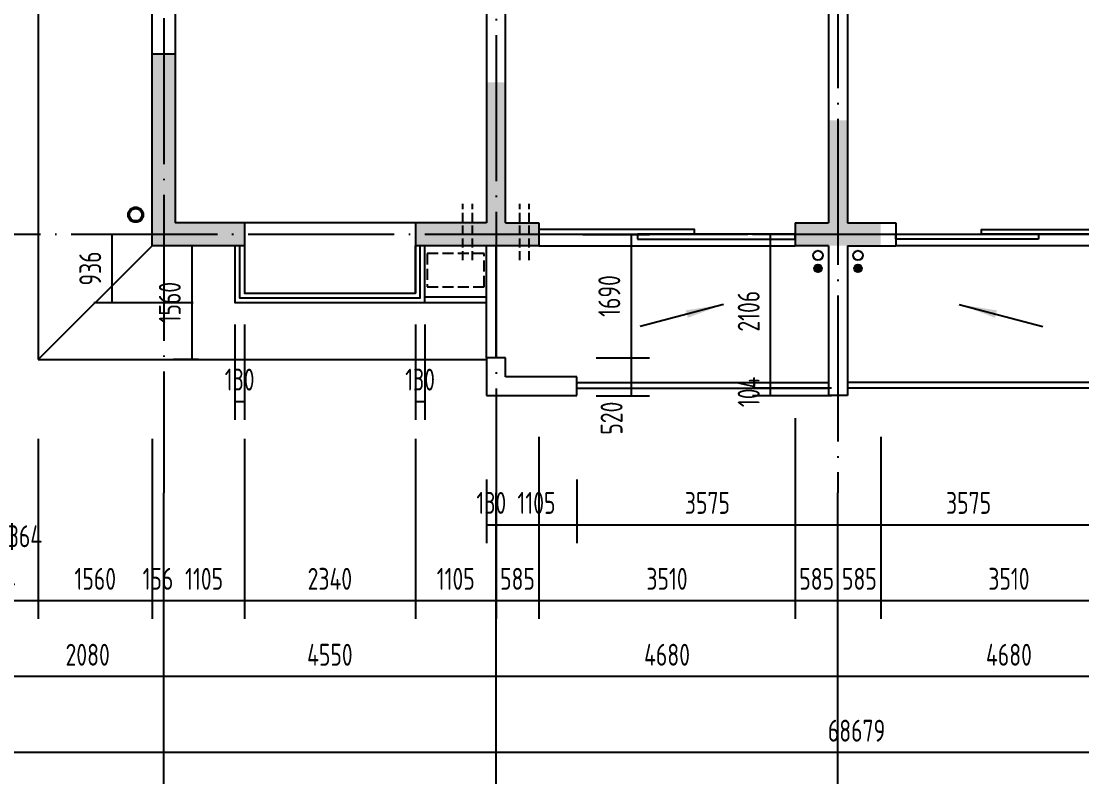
# Model space of a CAD drawing. Extents: x -726032 to 135930, y -151624 to 587044.
# Drawn here: x -689014 to -674497, y 542591 to 552942 of the extents above; entities that cross this region are included whole.
import ezdxf

# ---------------------------------------------------------------- set-up
doc = ezdxf.new("R2010")
doc.units = 0
doc.header["$LTSCALE"] = 1000
doc.header["$MEASUREMENT"] = 0
doc.linetypes.add('DASH', pattern=[0.35, 0.25, -0.1])
doc.linetypes.add('DOTE', pattern=[2.42, 2, -0.2, 0.02, -0.2])
doc.layers.get('0').update_dxf_attribs({"linetype": 'CONTINUOUS'})
doc.layers.get('DEFPOINTS').update_dxf_attribs({"color": 1, "linetype": 'CONTINUOUS'})
for name, color, linetype in [('AXIS', 245, 'CONTINUOUS'), ('COLUMN', 170, 'CONTINUOUS'), ('DOTE', 8, 'DOTE'), ('GROUND', 45, 'CONTINUOUS'), ('PUB_DIM', 245, 'CONTINUOUS'), ('ROOF', 4, 'CONTINUOUS'), ('WALL', 255, 'CONTINUOUS'), ('WINDOW', 155, 'CONTINUOUS'), ('空调', 245, 'CONTINUOUS'), ('雨水管', 20, 'CONTINUOUS')]:
    doc.layers.add(name, color=color, linetype=linetype)
doc.styles.add('DIM_FONT', font='isocp.shx', dxfattribs={"width": 0.8})
doc.dimstyles.new('AXIS', dxfattribs={"dimtxt": 300, "dimasz": 1, "dimexe": 250, "dimexo": 300, "dimgap": 150, "dimtad": 1, "dimdec": 0, "dimzin": 0, "dimdsep": 46, "dimtxsty": 'DIM_FONT', "dimcen": 0.09, "dimse1": 1, "dimse2": 1, "dimclrt": 142, "dimadec": 0, "dimazin": 0, "dimtfac": 1, "dimtdec": 0, "dimtix": 1, "dimtmove": 2, "dimatfit": 3, "dimfxl": 1, "dimtolj": 1, "dimtzin": 0, "dimarcsym": 0})
doc.dimstyles.new('DIMA', dxfattribs={"dimtxt": 300, "dimasz": 1, "dimexe": 250, "dimexo": 300, "dimgap": 150, "dimtad": 1, "dimdec": 0, "dimzin": 0, "dimdsep": 46, "dimtxsty": 'DIM_FONT', "dimcen": 0.09, "dimse1": 1, "dimclrt": 142, "dimadec": 0, "dimazin": 0, "dimtfac": 1, "dimtdec": 0, "dimtix": 1, "dimtmove": 2, "dimatfit": 3, "dimfxl": 1, "dimtolj": 1, "dimtzin": 0, "dimarcsym": 0})
doc.dimstyles.new('DIMB', dxfattribs={"dimtxt": 300, "dimasz": 1, "dimexe": 250, "dimexo": 300, "dimgap": 150, "dimtad": 1, "dimdec": 0, "dimzin": 0, "dimdsep": 46, "dimtxsty": 'DIM_FONT', "dimcen": 0.09, "dimse2": 1, "dimclrt": 142, "dimadec": 0, "dimazin": 0, "dimtfac": 1, "dimtdec": 0, "dimtix": 1, "dimtmove": 2, "dimatfit": 3, "dimfxl": 1, "dimtolj": 1, "dimtzin": 0, "dimarcsym": 0})
doc.dimstyles.new('DIMN', dxfattribs={"dimtxt": 300, "dimasz": 1, "dimexe": 250, "dimexo": 300, "dimgap": 150, "dimtad": 1, "dimdec": 0, "dimzin": 0, "dimdsep": 46, "dimtxsty": 'DIM_FONT', "dimcen": 0.09, "dimclrt": 142, "dimadec": 0, "dimazin": 0, "dimtfac": 1, "dimtdec": 0, "dimtix": 1, "dimtmove": 2, "dimatfit": 3, "dimfxl": 1, "dimtolj": 1, "dimtzin": 0, "dimarcsym": 0})

# ---------------------------------------------------------------- blocks, each defined once
blk = doc.blocks.new('*D513')
at = {"layer": 'AXIS', "color": 0, "lineweight": -2, "transparency": 16777216}
for p, q in [((-711920, 546180), (-711920, 542673)), ((-643241, 546180), (-643241, 542673)), ((-643242, 542923), (-711919, 542923))]:
    blk.add_line(p, q, dxfattribs=at)
at = {"layer": 'AXIS', "color": 0, "transparency": 16777216}
for points in [[(-711919, 542923), (-711919, 542923), (-711920, 542923)], [(-643242, 542923), (-643242, 542923), (-643241, 542923)]]:
    blk.add_solid(points, dxfattribs=at)
at = {"layer": 'DEFPOINTS', "color": 0, "transparency": 16777216}
for p in [(-711920, 546480), (-643241, 546480), (-711920, 542923)]:
    blk.add_point(p, dxfattribs=at)
at = {"layer": 'AXIS', "color": 142, "transparency": 16777216, "insert": (-677580, 543223), "char_height": 300, "attachment_point": 5, "style": 'DIM_FONT'}
blk.add_mtext('\\A1;68679', dxfattribs=at)
blk = doc.blocks.new('*D3383')
at = {"layer": 'AXIS', "color": 0, "lineweight": -2, "transparency": 16777216}
blk.add_line((-673155, 543963), (-677833, 543963), dxfattribs=at)
at = {"layer": 'AXIS', "color": 0, "transparency": 16777216}
for points in [[(-677833, 543963), (-677833, 543963), (-677834, 543963)], [(-673155, 543963), (-673155, 543963), (-673154, 543963)]]:
    blk.add_solid(points, dxfattribs=at)
at = {"layer": 'DEFPOINTS', "color": 0, "transparency": 16777216}
for p in [(-677834, 546480), (-673154, 546480), (-677834, 543963)]:
    blk.add_point(p, dxfattribs=at)
at = {"layer": 'AXIS', "color": 142, "transparency": 16777216, "insert": (-675494, 544263), "char_height": 300, "attachment_point": 5, "style": 'DIM_FONT'}
blk.add_mtext('\\A1;4680', dxfattribs=at)
blk = doc.blocks.new('*D1285')
at = {"layer": 'DEFPOINTS', "color": 0, "transparency": 16777216}
for p in [(-677249, 547546), (-673739, 547546), (-677249, 545003)]:
    blk.add_point(p, dxfattribs=at)
at = {"layer": 'PUB_DIM', "color": 0, "lineweight": -2, "transparency": 16777216}
for p, q in [((-677249, 547246), (-677249, 544753)), ((-673739, 547246), (-673739, 544753)), ((-673740, 545003), (-677248, 545003))]:
    blk.add_line(p, q, dxfattribs=at)
at = {"layer": 'PUB_DIM', "color": 0, "transparency": 16777216}
for points in [[(-677248, 545003), (-677248, 545003), (-677249, 545003)], [(-673740, 545003), (-673740, 545003), (-673739, 545003)]]:
    blk.add_solid(points, dxfattribs=at)
at = {"layer": 'PUB_DIM', "color": 142, "transparency": 16777216, "insert": (-675494, 545303), "char_height": 300, "attachment_point": 5, "style": 'DIM_FONT'}
blk.add_mtext('\\A1;3510', dxfattribs=at)
blk = doc.blocks.new('*D2543')
at = {"layer": 'DEFPOINTS', "color": 0, "transparency": 16777216}
for p in [(-677834, 546963), (-674259, 546963), (-674259, 546043)]:
    blk.add_point(p, dxfattribs=at)
at = {"layer": 'PUB_DIM', "color": 0, "lineweight": -2, "transparency": 16777216}
for p, q in [((-674259, 546663), (-674259, 545793)), ((-677833, 546043), (-674260, 546043))]:
    blk.add_line(p, q, dxfattribs=at)
at = {"layer": 'PUB_DIM', "color": 0, "transparency": 16777216}
for points in [[(-677833, 546043), (-677833, 546043), (-677834, 546043)], [(-674260, 546043), (-674260, 546043), (-674259, 546043)]]:
    blk.add_solid(points, dxfattribs=at)
at = {"layer": 'PUB_DIM', "color": 142, "transparency": 16777216, "insert": (-676046, 546343), "char_height": 300, "attachment_point": 5, "style": 'DIM_FONT'}
blk.add_mtext('\\A1;3575', dxfattribs=at)
blk = doc.blocks.new('*D1287')
at = {"layer": 'DEFPOINTS', "color": 0, "transparency": 16777216}
for p in [(-689144, 547520), (-688780, 547520), (-689144, 545003)]:
    blk.add_point(p, dxfattribs=at)
at = {"layer": 'PUB_DIM', "color": 0, "lineweight": -2, "transparency": 16777216}
for p, q in [((-689144, 547220), (-689144, 544753)), ((-688780, 547220), (-688780, 544753)), ((-688781, 545003), (-689143, 545003))]:
    blk.add_line(p, q, dxfattribs=at)
at = {"layer": 'PUB_DIM', "color": 0, "transparency": 16777216}
for points in [[(-689143, 545003), (-689143, 545003), (-689144, 545003)], [(-688781, 545003), (-688781, 545003), (-688780, 545003)]]:
    blk.add_solid(points, dxfattribs=at)
at = {"layer": 'PUB_DIM', "color": 142, "transparency": 16777216, "insert": (-688962, 545886), "char_height": 300, "attachment_point": 5, "style": 'DIM_FONT'}
blk.add_mtext('\\A1;364', dxfattribs=at)
blk = doc.blocks.new('*D3384')
at = {"layer": 'AXIS', "color": 0, "lineweight": -2, "transparency": 16777216}
blk.add_line((-687065, 543963), (-689143, 543963), dxfattribs=at)
at = {"layer": 'AXIS', "color": 0, "transparency": 16777216}
for points in [[(-689143, 543963), (-689143, 543963), (-689144, 543963)], [(-687065, 543963), (-687065, 543963), (-687064, 543963)]]:
    blk.add_solid(points, dxfattribs=at)
at = {"layer": 'DEFPOINTS', "color": 0, "transparency": 16777216}
for p in [(-689144, 546480), (-687064, 546480), (-689144, 543963)]:
    blk.add_point(p, dxfattribs=at)
at = {"layer": 'AXIS', "color": 142, "transparency": 16777216, "insert": (-688104, 544263), "char_height": 300, "attachment_point": 5, "style": 'DIM_FONT'}
blk.add_mtext('\\A1;2080', dxfattribs=at)
blk = doc.blocks.new('*D1288')
at = {"layer": 'DEFPOINTS', "color": 0, "transparency": 16777216}
for p in [(-688780, 547520), (-687220, 547520), (-688780, 545003)]:
    blk.add_point(p, dxfattribs=at)
at = {"layer": 'PUB_DIM', "color": 0, "lineweight": -2, "transparency": 16777216}
for p, q in [((-688780, 547220), (-688780, 544753)), ((-687220, 547220), (-687220, 544753)), ((-687221, 545003), (-688779, 545003))]:
    blk.add_line(p, q, dxfattribs=at)
at = {"layer": 'PUB_DIM', "color": 0, "transparency": 16777216}
for points in [[(-688779, 545003), (-688779, 545003), (-688780, 545003)], [(-687221, 545003), (-687221, 545003), (-687220, 545003)]]:
    blk.add_solid(points, dxfattribs=at)
at = {"layer": 'PUB_DIM', "color": 142, "transparency": 16777216, "insert": (-688000, 545303), "char_height": 300, "attachment_point": 5, "style": 'DIM_FONT'}
blk.add_mtext('\\A1;1560', dxfattribs=at)
blk = doc.blocks.new('*D1289')
at = {"layer": 'DEFPOINTS', "color": 0, "transparency": 16777216}
for p in [(-689508, 547520), (-689144, 547520), (-689508, 545003)]:
    blk.add_point(p, dxfattribs=at)
at = {"layer": 'PUB_DIM', "color": 0, "lineweight": -2, "transparency": 16777216}
for p, q in [((-689508, 547220), (-689508, 544753)), ((-689144, 547220), (-689144, 544753)), ((-689509, 545003), (-689510, 545003)), ((-689144, 545003), (-689508, 545003)), ((-689143, 545003), (-689142, 545003))]:
    blk.add_line(p, q, dxfattribs=at)
at = {"layer": 'PUB_DIM', "color": 0, "transparency": 16777216}
for points in [[(-689509, 545003), (-689509, 545003), (-689508, 545003)], [(-689143, 545003), (-689143, 545003), (-689144, 545003)]]:
    blk.add_solid(points, dxfattribs=at)
at = {"layer": 'PUB_DIM', "color": 142, "transparency": 16777216, "insert": (-689326, 545303), "char_height": 300, "attachment_point": 5, "style": 'DIM_FONT'}
blk.add_mtext('\\A1;364', dxfattribs=at)
blk = doc.blocks.new('*D3805')
at = {"layer": 'DEFPOINTS', "color": 0, "transparency": 16777216}
for p in [(-677834, 547806), (-677249, 547546), (-677834, 545003)]:
    blk.add_point(p, dxfattribs=at)
at = {"layer": 'PUB_DIM', "color": 0, "lineweight": -2, "transparency": 16777216}
for p, q in [((-677249, 547246), (-677249, 544753)), ((-677835, 545003), (-677836, 545003)), ((-677249, 545003), (-677834, 545003)), ((-677248, 545003), (-677247, 545003))]:
    blk.add_line(p, q, dxfattribs=at)
at = {"layer": 'PUB_DIM', "color": 0, "transparency": 16777216}
for points in [[(-677835, 545003), (-677835, 545003), (-677834, 545003)], [(-677248, 545003), (-677248, 545003), (-677249, 545003)]]:
    blk.add_solid(points, dxfattribs=at)
at = {"layer": 'PUB_DIM', "color": 142, "transparency": 16777216, "insert": (-677541, 545303), "char_height": 300, "attachment_point": 5, "style": 'DIM_FONT'}
blk.add_mtext('\\A1;585', dxfattribs=at)
blk = doc.blocks.new('*D2563')
at = {"layer": 'DEFPOINTS', "color": 0, "transparency": 16777216}
for p in [(-678419, 547806), (-677834, 547806), (-678419, 545003)]:
    blk.add_point(p, dxfattribs=at)
at = {"layer": 'PUB_DIM', "color": 0, "lineweight": -2, "transparency": 16777216}
for p, q in [((-678419, 547506), (-678419, 544753)), ((-678420, 545003), (-678421, 545003)), ((-677834, 545003), (-678419, 545003)), ((-677833, 545003), (-677832, 545003))]:
    blk.add_line(p, q, dxfattribs=at)
at = {"layer": 'PUB_DIM', "color": 0, "transparency": 16777216}
for points in [[(-678420, 545003), (-678420, 545003), (-678419, 545003)], [(-677833, 545003), (-677833, 545003), (-677834, 545003)]]:
    blk.add_solid(points, dxfattribs=at)
at = {"layer": 'PUB_DIM', "color": 142, "transparency": 16777216, "insert": (-678126, 545303), "char_height": 300, "attachment_point": 5, "style": 'DIM_FONT'}
blk.add_mtext('\\A1;585', dxfattribs=at)
blk = doc.blocks.new('*D1303')
at = {"layer": 'DEFPOINTS', "color": 0, "transparency": 16777216}
for p in [(-682514, 547546), (-681929, 547546), (-682514, 545003)]:
    blk.add_point(p, dxfattribs=at)
at = {"layer": 'PUB_DIM', "color": 0, "lineweight": -2, "transparency": 16777216}
for p, q in [((-682514, 547246), (-682514, 544753)), ((-681929, 547246), (-681929, 544753)), ((-682515, 545003), (-682516, 545003)), ((-681929, 545003), (-682514, 545003)), ((-681928, 545003), (-681927, 545003))]:
    blk.add_line(p, q, dxfattribs=at)
at = {"layer": 'PUB_DIM', "color": 0, "transparency": 16777216}
for points in [[(-682515, 545003), (-682515, 545003), (-682514, 545003)], [(-681928, 545003), (-681928, 545003), (-681929, 545003)]]:
    blk.add_solid(points, dxfattribs=at)
at = {"layer": 'PUB_DIM', "color": 142, "transparency": 16777216, "insert": (-682221, 545303), "char_height": 300, "attachment_point": 5, "style": 'DIM_FONT'}
blk.add_mtext('\\A1;585', dxfattribs=at)
blk = doc.blocks.new('*D2564')
at = {"layer": 'DEFPOINTS', "color": 0, "transparency": 16777216}
for p in [(-682514, 546963), (-681409, 546963), (-681409, 546043)]:
    blk.add_point(p, dxfattribs=at)
at = {"layer": 'PUB_DIM', "color": 0, "lineweight": -2, "transparency": 16777216}
for p, q in [((-681409, 546663), (-681409, 545793)), ((-682513, 546043), (-681410, 546043))]:
    blk.add_line(p, q, dxfattribs=at)
at = {"layer": 'PUB_DIM', "color": 0, "transparency": 16777216}
for points in [[(-682513, 546043), (-682513, 546043), (-682514, 546043)], [(-681410, 546043), (-681410, 546043), (-681409, 546043)]]:
    blk.add_solid(points, dxfattribs=at)
at = {"layer": 'PUB_DIM', "color": 142, "transparency": 16777216, "insert": (-681961, 546343), "char_height": 300, "attachment_point": 5, "style": 'DIM_FONT'}
blk.add_mtext('\\A1;1105', dxfattribs=at)
blk = doc.blocks.new('*D3806')
at = {"layer": 'DEFPOINTS', "color": 0, "transparency": 16777216}
for p in [(-682644, 546963), (-682514, 546963), (-682514, 546043)]:
    blk.add_point(p, dxfattribs=at)
at = {"layer": 'PUB_DIM', "color": 0, "lineweight": -2, "transparency": 16777216}
for p, q in [((-682644, 546663), (-682644, 545793)), ((-682645, 546043), (-682646, 546043)), ((-682644, 546043), (-682514, 546043)), ((-682513, 546043), (-682512, 546043))]:
    blk.add_line(p, q, dxfattribs=at)
at = {"layer": 'PUB_DIM', "color": 0, "transparency": 16777216}
for points in [[(-682645, 546043), (-682645, 546043), (-682644, 546043)], [(-682513, 546043), (-682513, 546043), (-682514, 546043)]]:
    blk.add_solid(points, dxfattribs=at)
at = {"layer": 'PUB_DIM', "color": 142, "transparency": 16777216, "insert": (-682579, 546343), "char_height": 300, "attachment_point": 5, "style": 'DIM_FONT'}
blk.add_mtext('\\A1;130', dxfattribs=at)
blk = doc.blocks.new('*D3388')
at = {"layer": 'AXIS', "color": 0, "lineweight": -2, "transparency": 16777216}
blk.add_line((-677835, 543963), (-682513, 543963), dxfattribs=at)
at = {"layer": 'AXIS', "color": 0, "transparency": 16777216}
for points in [[(-682513, 543963), (-682513, 543963), (-682514, 543963)], [(-677835, 543963), (-677835, 543963), (-677834, 543963)]]:
    blk.add_solid(points, dxfattribs=at)
at = {"layer": 'DEFPOINTS', "color": 0, "transparency": 16777216}
for p in [(-682514, 546480), (-677834, 546480), (-682514, 543963)]:
    blk.add_point(p, dxfattribs=at)
at = {"layer": 'AXIS', "color": 142, "transparency": 16777216, "insert": (-680174, 544263), "char_height": 300, "attachment_point": 5, "style": 'DIM_FONT'}
blk.add_mtext('\\A1;4680', dxfattribs=at)
blk = doc.blocks.new('*D1304')
at = {"layer": 'DEFPOINTS', "color": 0, "transparency": 16777216}
for p in [(-678419, 547806), (-681929, 547546), (-681929, 545003)]:
    blk.add_point(p, dxfattribs=at)
at = {"layer": 'PUB_DIM', "color": 0, "lineweight": -2, "transparency": 16777216}
for p, q in [((-678419, 547506), (-678419, 544753)), ((-681929, 547246), (-681929, 544753)), ((-678420, 545003), (-681928, 545003))]:
    blk.add_line(p, q, dxfattribs=at)
at = {"layer": 'PUB_DIM', "color": 0, "transparency": 16777216}
for points in [[(-681928, 545003), (-681928, 545003), (-681929, 545003)], [(-678420, 545003), (-678420, 545003), (-678419, 545003)]]:
    blk.add_solid(points, dxfattribs=at)
at = {"layer": 'PUB_DIM', "color": 142, "transparency": 16777216, "insert": (-680174, 545303), "char_height": 300, "attachment_point": 5, "style": 'DIM_FONT'}
blk.add_mtext('\\A1;3510', dxfattribs=at)
blk = doc.blocks.new('*D3807')
at = {"layer": 'DEFPOINTS', "color": 0, "transparency": 16777216}
for p in [(-681409, 546963), (-677834, 546963), (-677834, 546043)]:
    blk.add_point(p, dxfattribs=at)
at = {"layer": 'PUB_DIM', "color": 0, "lineweight": -2, "transparency": 16777216}
for p, q in [((-681409, 546663), (-681409, 545793)), ((-681408, 546043), (-677835, 546043))]:
    blk.add_line(p, q, dxfattribs=at)
at = {"layer": 'PUB_DIM', "color": 0, "transparency": 16777216}
for points in [[(-681408, 546043), (-681408, 546043), (-681409, 546043)], [(-677835, 546043), (-677835, 546043), (-677834, 546043)]]:
    blk.add_solid(points, dxfattribs=at)
at = {"layer": 'PUB_DIM', "color": 142, "transparency": 16777216, "insert": (-679621, 546343), "char_height": 300, "attachment_point": 5, "style": 'DIM_FONT'}
blk.add_mtext('\\A1;3575', dxfattribs=at)
blk = doc.blocks.new('*D1306')
at = {"layer": 'DEFPOINTS', "color": 0, "transparency": 16777216}
for p in [(-685959, 547520), (-683619, 547520), (-685959, 545003)]:
    blk.add_point(p, dxfattribs=at)
at = {"layer": 'PUB_DIM', "color": 0, "lineweight": -2, "transparency": 16777216}
for p, q in [((-685959, 547220), (-685959, 544753)), ((-683619, 547220), (-683619, 544753)), ((-683620, 545003), (-685958, 545003))]:
    blk.add_line(p, q, dxfattribs=at)
at = {"layer": 'PUB_DIM', "color": 0, "transparency": 16777216}
for points in [[(-685958, 545003), (-685958, 545003), (-685959, 545003)], [(-683620, 545003), (-683620, 545003), (-683619, 545003)]]:
    blk.add_solid(points, dxfattribs=at)
at = {"layer": 'PUB_DIM', "color": 142, "transparency": 16777216, "insert": (-684789, 545303), "char_height": 300, "attachment_point": 5, "style": 'DIM_FONT'}
blk.add_mtext('\\A1;2340', dxfattribs=at)
blk = doc.blocks.new('*D1307')
at = {"layer": 'DEFPOINTS', "color": 0, "transparency": 16777216}
for p in [(-683619, 549086), (-683489, 549086), (-683489, 547732)]:
    blk.add_point(p, dxfattribs=at)
at = {"layer": 'PUB_DIM', "color": 0, "lineweight": -2, "transparency": 16777216}
for p, q in [((-683619, 548786), (-683619, 547482)), ((-683489, 548786), (-683489, 547482)), ((-683620, 547732), (-683621, 547732)), ((-683619, 547732), (-683489, 547732)), ((-683488, 547732), (-683487, 547732))]:
    blk.add_line(p, q, dxfattribs=at)
at = {"layer": 'PUB_DIM', "color": 0, "transparency": 16777216}
for points in [[(-683620, 547732), (-683620, 547732), (-683619, 547732)], [(-683488, 547732), (-683488, 547732), (-683489, 547732)]]:
    blk.add_solid(points, dxfattribs=at)
at = {"layer": 'PUB_DIM', "color": 142, "transparency": 16777216, "insert": (-683554, 548032), "char_height": 300, "attachment_point": 5, "style": 'DIM_FONT'}
blk.add_mtext('\\A1;130', dxfattribs=at)
blk = doc.blocks.new('*D1308')
at = {"layer": 'DEFPOINTS', "color": 0, "transparency": 16777216}
for p in [(-686089, 549086), (-685959, 549086), (-685959, 547732)]:
    blk.add_point(p, dxfattribs=at)
at = {"layer": 'PUB_DIM', "color": 0, "lineweight": -2, "transparency": 16777216}
for p, q in [((-686089, 548786), (-686089, 547482)), ((-685959, 548786), (-685959, 547482)), ((-686090, 547732), (-686091, 547732)), ((-686089, 547732), (-685959, 547732)), ((-685958, 547732), (-685957, 547732))]:
    blk.add_line(p, q, dxfattribs=at)
at = {"layer": 'PUB_DIM', "color": 0, "transparency": 16777216}
for points in [[(-686090, 547732), (-686090, 547732), (-686089, 547732)], [(-685958, 547732), (-685958, 547732), (-685959, 547732)]]:
    blk.add_solid(points, dxfattribs=at)
at = {"layer": 'PUB_DIM', "color": 142, "transparency": 16777216, "insert": (-686024, 548032), "char_height": 300, "attachment_point": 5, "style": 'DIM_FONT'}
blk.add_mtext('\\A1;130', dxfattribs=at)
blk = doc.blocks.new('*D2568')
at = {"layer": 'DEFPOINTS', "color": 0, "transparency": 16777216}
for p in [(-687220, 547520), (-687064, 547520), (-687220, 545003)]:
    blk.add_point(p, dxfattribs=at)
at = {"layer": 'PUB_DIM', "color": 0, "lineweight": -2, "transparency": 16777216}
for p, q in [((-687220, 547220), (-687220, 544753)), ((-687221, 545003), (-687222, 545003)), ((-687064, 545003), (-687220, 545003)), ((-687063, 545003), (-687062, 545003))]:
    blk.add_line(p, q, dxfattribs=at)
at = {"layer": 'PUB_DIM', "color": 0, "transparency": 16777216}
for points in [[(-687221, 545003), (-687221, 545003), (-687220, 545003)], [(-687063, 545003), (-687063, 545003), (-687064, 545003)]]:
    blk.add_solid(points, dxfattribs=at)
at = {"layer": 'PUB_DIM', "color": 142, "transparency": 16777216, "insert": (-687142, 545303), "char_height": 300, "attachment_point": 5, "style": 'DIM_FONT'}
blk.add_mtext('\\A1;156', dxfattribs=at)
blk = doc.blocks.new('*D1309')
at = {"layer": 'DEFPOINTS', "color": 0, "transparency": 16777216}
for p in [(-686289, 549866), (-686680, 548306), (-686289, 548306)]:
    blk.add_point(p, dxfattribs=at)
at = {"layer": 'PUB_DIM', "color": 0, "lineweight": -2, "transparency": 16777216}
for p, q in [((-686589, 549866), (-686930, 549866)), ((-686680, 549865), (-686680, 548307)), ((-686589, 548306), (-686930, 548306))]:
    blk.add_line(p, q, dxfattribs=at)
at = {"layer": 'PUB_DIM', "color": 0, "transparency": 16777216}
for points in [[(-686680, 549865), (-686680, 549865), (-686680, 549866)], [(-686680, 548307), (-686680, 548307), (-686680, 548306)]]:
    blk.add_solid(points, dxfattribs=at)
at = {"layer": 'PUB_DIM', "color": 142, "transparency": 16777216, "insert": (-686980, 549086), "char_height": 300, "attachment_point": 5, "rotation": 90, "style": 'DIM_FONT'}
blk.add_mtext('\\A1;1560', dxfattribs=at)
blk = doc.blocks.new('*D3808')
at = {"layer": 'DEFPOINTS', "color": 0, "transparency": 16777216}
for p in [(-687064, 547520), (-685959, 547520), (-687064, 545003)]:
    blk.add_point(p, dxfattribs=at)
at = {"layer": 'PUB_DIM', "color": 0, "lineweight": -2, "transparency": 16777216}
for p, q in [((-685959, 547220), (-685959, 544753)), ((-685960, 545003), (-687063, 545003))]:
    blk.add_line(p, q, dxfattribs=at)
at = {"layer": 'PUB_DIM', "color": 0, "transparency": 16777216}
for points in [[(-687063, 545003), (-687063, 545003), (-687064, 545003)], [(-685960, 545003), (-685960, 545003), (-685959, 545003)]]:
    blk.add_solid(points, dxfattribs=at)
at = {"layer": 'PUB_DIM', "color": 142, "transparency": 16777216, "insert": (-686511, 545303), "char_height": 300, "attachment_point": 5, "style": 'DIM_FONT'}
blk.add_mtext('\\A1;1105', dxfattribs=at)
blk = doc.blocks.new('*D3809')
at = {"layer": 'DEFPOINTS', "color": 0, "transparency": 16777216}
for p in [(-687769, 550022), (-686361, 550022), (-686361, 549086)]:
    blk.add_point(p, dxfattribs=at)
at = {"layer": 'PUB_DIM', "color": 0, "lineweight": -2, "transparency": 16777216}
for p, q in [((-687769, 549087), (-687769, 550021)), ((-686661, 549086), (-688019, 549086))]:
    blk.add_line(p, q, dxfattribs=at)
at = {"layer": 'PUB_DIM', "color": 0, "transparency": 16777216}
for points in [[(-687769, 550021), (-687768, 550021), (-687769, 550022)], [(-687769, 549087), (-687768, 549087), (-687769, 549086)]]:
    blk.add_solid(points, dxfattribs=at)
at = {"layer": 'PUB_DIM', "color": 142, "transparency": 16777216, "insert": (-688069, 549554), "char_height": 300, "attachment_point": 5, "rotation": 90, "style": 'DIM_FONT'}
blk.add_mtext('\\A1;936', dxfattribs=at)
blk = doc.blocks.new('*D2572')
at = {"layer": 'DEFPOINTS', "color": 0, "transparency": 16777216}
for p in [(-683619, 547520), (-682514, 547546), (-683619, 545003)]:
    blk.add_point(p, dxfattribs=at)
at = {"layer": 'PUB_DIM', "color": 0, "lineweight": -2, "transparency": 16777216}
for p, q in [((-683619, 547220), (-683619, 544753)), ((-682515, 545003), (-683618, 545003))]:
    blk.add_line(p, q, dxfattribs=at)
at = {"layer": 'PUB_DIM', "color": 0, "transparency": 16777216}
for points in [[(-683618, 545003), (-683618, 545003), (-683619, 545003)], [(-682515, 545003), (-682515, 545003), (-682514, 545003)]]:
    blk.add_solid(points, dxfattribs=at)
at = {"layer": 'PUB_DIM', "color": 142, "transparency": 16777216, "insert": (-683066, 545303), "char_height": 300, "attachment_point": 5, "style": 'DIM_FONT'}
blk.add_mtext('\\A1;1105', dxfattribs=at)
blk = doc.blocks.new('*D3389')
at = {"layer": 'AXIS', "color": 0, "lineweight": -2, "transparency": 16777216}
blk.add_line((-682515, 543963), (-687063, 543963), dxfattribs=at)
at = {"layer": 'AXIS', "color": 0, "transparency": 16777216}
for points in [[(-687063, 543963), (-687063, 543963), (-687064, 543963)], [(-682515, 543963), (-682515, 543963), (-682514, 543963)]]:
    blk.add_solid(points, dxfattribs=at)
at = {"layer": 'DEFPOINTS', "color": 0, "transparency": 16777216}
for p in [(-687064, 546480), (-682514, 546480), (-687064, 543963)]:
    blk.add_point(p, dxfattribs=at)
at = {"layer": 'AXIS', "color": 142, "transparency": 16777216, "insert": (-684789, 544263), "char_height": 300, "attachment_point": 5, "style": 'DIM_FONT'}
blk.add_mtext('\\A1;4550', dxfattribs=at)
blk = doc.blocks.new('_ARROW')
blk.add_solid([(0, 0), (-1, 0.1), (-1, -0.1)])
blk = doc.blocks.new('*D3971')
at = {"layer": 'DEFPOINTS', "color": 0, "transparency": 16777216}
for p in [(-678756, 550022), (-677622, 550022), (-677622, 547916)]:
    blk.add_point(p, dxfattribs=at)
at = {"layer": 'PUB_DIM', "color": 0, "lineweight": -2, "transparency": 16777216}
for p, q in [((-677922, 550022), (-679006, 550022)), ((-678756, 547917), (-678756, 550021)), ((-677922, 547916), (-679006, 547916))]:
    blk.add_line(p, q, dxfattribs=at)
at = {"layer": 'PUB_DIM', "color": 0, "transparency": 16777216}
for points in [[(-678756, 550021), (-678756, 550021), (-678756, 550022)], [(-678756, 547917), (-678756, 547917), (-678756, 547916)]]:
    blk.add_solid(points, dxfattribs=at)
at = {"layer": 'PUB_DIM', "color": 142, "transparency": 16777216, "insert": (-679056, 548969), "char_height": 300, "attachment_point": 5, "rotation": 90, "style": 'DIM_FONT'}
blk.add_mtext('\\A1;2106', dxfattribs=at)
blk = doc.blocks.new('*D3972')
at = {"layer": 'DEFPOINTS', "color": 0, "transparency": 16777216}
for p in [(-678756, 547916), (-677622, 547916), (-677622, 547812)]:
    blk.add_point(p, dxfattribs=at)
at = {"layer": 'PUB_DIM', "color": 0, "lineweight": -2, "transparency": 16777216}
for p, q in [((-677922, 547916), (-679006, 547916)), ((-678756, 547917), (-678756, 547918)), ((-678756, 547812), (-678756, 547916)), ((-677922, 547812), (-679006, 547812)), ((-678756, 547811), (-678756, 547810))]:
    blk.add_line(p, q, dxfattribs=at)
at = {"layer": 'PUB_DIM', "color": 0, "transparency": 16777216}
for points in [[(-678756, 547917), (-678756, 547917), (-678756, 547916)], [(-678756, 547811), (-678756, 547811), (-678756, 547812)]]:
    blk.add_solid(points, dxfattribs=at)
at = {"layer": 'PUB_DIM', "color": 142, "transparency": 16777216, "insert": (-679056, 547864), "char_height": 300, "attachment_point": 5, "rotation": 90, "style": 'DIM_FONT'}
blk.add_mtext('\\A1;104', dxfattribs=at)
blk = doc.blocks.new('*D3969')
at = {"layer": 'DEFPOINTS', "color": 0, "transparency": 16777216}
for p in [(-681446, 548332), (-681446, 547812), (-680664, 547812)]:
    blk.add_point(p, dxfattribs=at)
at = {"layer": 'PUB_DIM', "color": 0, "lineweight": -2, "transparency": 16777216}
for p, q in [((-681146, 548332), (-680414, 548332)), ((-680664, 548331), (-680664, 547813)), ((-681146, 547812), (-680414, 547812))]:
    blk.add_line(p, q, dxfattribs=at)
at = {"layer": 'PUB_DIM', "color": 0, "transparency": 16777216}
for points in [[(-680664, 548331), (-680664, 548331), (-680664, 548332)], [(-680664, 547813), (-680664, 547813), (-680664, 547812)]]:
    blk.add_solid(points, dxfattribs=at)
at = {"layer": 'PUB_DIM', "color": 142, "transparency": 16777216, "insert": (-680933, 547504), "char_height": 300, "attachment_point": 5, "rotation": 90, "style": 'DIM_FONT'}
blk.add_mtext('\\A1;520', dxfattribs=at)
blk = doc.blocks.new('*D3970')
at = {"layer": 'DEFPOINTS', "color": 0, "transparency": 16777216}
for p in [(-681628, 550022), (-681446, 548332), (-680664, 548332)]:
    blk.add_point(p, dxfattribs=at)
at = {"layer": 'PUB_DIM', "color": 0, "lineweight": -2, "transparency": 16777216}
for p, q in [((-681328, 550022), (-680414, 550022)), ((-680664, 550021), (-680664, 548333)), ((-681146, 548332), (-680414, 548332))]:
    blk.add_line(p, q, dxfattribs=at)
at = {"layer": 'PUB_DIM', "color": 0, "transparency": 16777216}
for points in [[(-680664, 550021), (-680664, 550021), (-680664, 550022)], [(-680664, 548333), (-680664, 548333), (-680664, 548332)]]:
    blk.add_solid(points, dxfattribs=at)
at = {"layer": 'PUB_DIM', "color": 142, "transparency": 16777216, "insert": (-680964, 549177), "char_height": 300, "attachment_point": 5, "rotation": 90, "style": 'DIM_FONT'}
blk.add_mtext('\\A1;1690', dxfattribs=at)

msp = doc.modelspace()

# ---------------------------------------------------------------- hatches: boundary and pattern name
at = {"layer": '雨水管'}
h = msp.add_hatch(dxfattribs=at)
h.set_pattern_fill('ANSI31', color=256, scale=130, style=0)
h.set_pattern_definition([(45, (-1198863.375, 891587.842), (-11.4904852, 11.4904852), [])])
h.paths.add_polyline_path([(-678159.6, 549556.1, 1), (-678055.6, 549556.1, 1)])
h = msp.add_hatch(dxfattribs=at)
h.set_pattern_fill('ANSI31', color=256, scale=130, style=0)
h.set_pattern_definition([(135, (-156804.36, 891587.842), (11.4904852, 11.4904852), [])])
h.paths.add_polyline_path([(-677612.2, 549556.1, 1), (-677508.2, 549556.1, 1)])

# ---------------------------------------------------------------- linework, layer by layer
at = {"layer": 'AXIS'}
for p, q in [((-687063.9, 542402.9), (-687063.9, 546480.4)), ((-682513.9, 542402.9), (-682513.9, 546480.4)), ((-677833.9, 542402.9), (-677833.9, 546480.4))]:
    msp.add_line(p, q, dxfattribs=at)
at = {"layer": 'COLUMN'}
for points in [[(-687219.9, 552492.4), (-687219.9, 549866.4), (-686907.9, 552492.4), (-686907.9, 550178.4)], [(-682643.9, 552102.4), (-682643.9, 550178.4), (-682383.9, 552102.4), (-682383.9, 550178.4)], [(-677963.9, 550178.4), (-677963.9, 551582.4), (-677703.9, 550178.4), (-677703.9, 551582.4)], [(-687219.9, 549866.4), (-686907.9, 550178.4), (-685958.9, 549866.4), (-685958.9, 550178.4)], [(-683618.9, 550178.4), (-683618.9, 549866.4), (-681928.9, 550178.4), (-681928.9, 549866.4)], [(-678418.9, 550178.4), (-678418.9, 549866.4), (-677248.9, 550178.4), (-677248.9, 549866.4)]]:
    msp.add_solid(points, dxfattribs=at)
at = {"layer": 'DOTE'}
for p, q in [((-682513.9, 576952), (-682513.9, 546480.4)), ((-677833.9, 558862.4), (-677833.9, 546480.4)), ((-687063.9, 557822.4), (-687063.9, 546480.4)), ((-712529.2, 550022.4), (-642897.4, 550022.4))]:
    msp.add_line(p, q, dxfattribs=at)
at = {"layer": 'GROUND'}
for p, q in [((-688779.9, 556106.4), (-688779.9, 548306.4)), ((-688779.9, 548306.4), (-687219.9, 549866.4)), ((-681928.9, 549866.4), (-678418.9, 549866.4)), ((-673920.9, 549866.4), (-677040.9, 549866.4)), ((-688779.9, 548306.4), (-682643.9, 548306.4))]:
    msp.add_line(p, q, dxfattribs=at)
at = {"layer": 'ROOF'}
for p, q in [((-682643.9, 548332.2), (-682643.9, 549866.4)), ((-682513.9, 548332.2), (-682513.9, 549866.4)), ((-683488.9, 549164.4), (-682643.9, 549164.4)), ((-683488.9, 549086.4), (-682643.9, 549086.4))]:
    msp.add_line(p, q, dxfattribs=at)
for points in [[(-681408.9, 547994.2), (-677963.9, 547994.2)], [(-681408.9, 547916.2), (-677963.9, 547916.2)], [(-674258.9, 547994.2), (-677703.9, 547994.2)], [(-674258.9, 547916.2), (-677703.9, 547916.2)]]:
    msp.add_lwpolyline(points, dxfattribs=at)
at = {"layer": 'WALL'}
for p, q in [((-687219.9, 549866.4), (-687219.9, 556652.4)), ((-682383.9, 550178.4), (-682383.9, 556366.4)), ((-677963.9, 556054.4), (-677963.9, 550178.4)), ((-677703.9, 556054.4), (-677703.9, 550178.4)), ((-686907.9, 555274.4), (-686907.9, 550178.4)), ((-682643.9, 555274.4), (-682643.9, 550178.4)), ((-687219.9, 552492.4), (-686907.9, 552492.4)), ((-685958.9, 550178.4), (-686907.9, 550178.4)), ((-685958.9, 550178.4), (-685958.9, 549866.4)), ((-683618.9, 550178.4), (-683618.9, 549866.4)), ((-682643.9, 550178.4), (-683618.9, 550178.4)), ((-682383.9, 550178.4), (-681928.9, 550178.4)), ((-681928.9, 550178.4), (-681928.9, 549866.4)), ((-678418.9, 550178.4), (-677963.9, 550178.4)), ((-678418.9, 550178.4), (-678418.9, 549866.4)), ((-677703.9, 550178.4), (-677040.9, 550178.4)), ((-677040.9, 550178.4), (-677040.9, 549866.4)), ((-685958.9, 549866.4), (-687219.9, 549866.4)), ((-681928.9, 549866.4), (-683618.9, 549866.4)), ((-677963.9, 549866.4), (-678418.9, 549866.4)), ((-677963.9, 549866.4), (-677963.9, 547812.4)), ((-677703.9, 549866.4), (-677040.9, 549866.4)), ((-677703.9, 549866.4), (-677703.9, 547812.4)), ((-677703.9, 547812.4), (-677963.9, 547812.4))]:
    msp.add_line(p, q, dxfattribs=at)
at = {"layer": 'WALL', "color": 255}
for p, q in [((-682643.9, 548332.2), (-682643.9, 547812.2)), ((-682383.9, 548072.2), (-682383.9, 548332.2)), ((-681408.9, 548072.2), (-682383.9, 548072.2)), ((-681408.9, 547812.2), (-681408.9, 548072.2)), ((-682643.9, 547812.2), (-681408.9, 547812.2))]:
    msp.add_line(p, q, dxfattribs=at)
at = {"layer": 'WALL', "color": 0}
msp.add_line((-682383.9, 548332.2), (-682643.9, 548332.2), dxfattribs=at)
at = {"layer": 'WINDOW'}
msp.add_line((-683618.9, 550178.4), (-685958.9, 550178.4), dxfattribs=at)
for points in [[(-681928.9, 550022.4), (-679796.9, 550022.4), (-679796.9, 550087.4), (-681928.9, 550087.4)], [(-673920.9, 550022.4), (-675870.9, 550022.4), (-675870.9, 550087.4), (-673920.9, 550087.4)], [(-680576.9, 549957.4), (-678418.9, 549957.4), (-678418.9, 550022.4), (-680576.9, 550022.4)], [(-675090.9, 549957.4), (-677040.9, 549957.4), (-677040.9, 550022.4), (-675090.9, 550022.4)]]:
    msp.add_lwpolyline(points, close=True, dxfattribs=at)
for points in [[(-686088.9, 549866.4), (-686088.9, 549086.4), (-683488.9, 549086.4), (-683488.9, 549866.4)], [(-686023.9, 549866.4), (-686023.9, 549151.4), (-683553.9, 549151.4), (-683553.9, 549866.4)], [(-685958.9, 549866.4), (-685958.9, 549216.4), (-683618.9, 549216.4), (-683618.9, 549866.4)], [(-683618.9, 549866.4), (-683618.9, 549216.4)]]:
    msp.add_lwpolyline(points, dxfattribs=at)
at = {"layer": '空调', "linetype": 'DASH', "ltscale": 0.5}
for p, q in [((-682968.9, 549666.7), (-682968.9, 550440.5)), ((-682838.9, 549666.7), (-682838.9, 550440.5)), ((-682188.9, 549666.7), (-682188.9, 550440.5)), ((-682058.9, 549666.7), (-682058.9, 550440.5))]:
    msp.add_line(p, q, dxfattribs=at)
at = {"layer": '空调', "linetype": 'DASH', "ltscale": 0.6}
msp.add_lwpolyline([(-683455.7, 549305), (-682675.7, 549305), (-682675.7, 549760), (-683455.7, 549760)], close=True, dxfattribs=at)
at = {"layer": '雨水管'}
for points in [[(-679400.1, 549062.8), (-680542.1, 548760.8)], [(-676173.3, 549062.8), (-675031.3, 548760.8)]]:
    msp.add_lwpolyline(points, dxfattribs=at)
for centre, radius in [((-687447.5, 550290.8), 104), ((-687447.5, 550290.8), 84.5), ((-678107.6, 549733.7), 65), ((-677560.2, 549733.7), 65), ((-678107.6, 549556.1), 52), ((-677560.2, 549556.1), 52)]:
    msp.add_circle(centre, radius, dxfattribs=at)

# ---------------------------------------------------------------- block references
for p, xscale, yscale, zscale, rotation in [((-679400.1, 549062.8), 519.9999999999976, 519.9999999999976, 519.9999999999976, 14.8153817559993), ((-676173.3, 549062.8), -519.9999999999976, 520, 520, 345.1846182440007)]:
    msp.add_blockref('_ARROW', p, dxfattribs=dict(at, xscale=xscale, yscale=yscale, zscale=zscale, rotation=rotation))

# ---------------------------------------------------------------- dimensions: what is measured, and where the dimension line sits
at = {"layer": 'AXIS'}
dim = msp.add_aligned_dim(p1=(-643240.9, 546480.4), p2=(-711919.9, 546480.4), distance=3557.4, dimstyle='DIMN', dxfattribs=at)
dim.commit()
dim.dimension.update_dxf_attribs({"geometry": '*D513', "text_midpoint": (-677580.4, 543222.9)})
for base, p1, p2, picture, middle in [((-689143.9, 543962.9), (-687063.9, 546480.4), (-689143.9, 546480.4), '*D3384', (-688103.9, 544263)), ((-687063.9, 543962.9), (-682513.9, 546480.4), (-687063.9, 546480.4), '*D3389', (-684788.9, 544262.9)), ((-682513.9, 543962.9), (-677833.9, 546480.4), (-682513.9, 546480.4), '*D3388', (-680173.9, 544262.9)), ((-677833.9, 543962.9), (-673153.9, 546480.4), (-677833.9, 546480.4), '*D3383', (-675493.9, 544262.9))]:
    dim = msp.add_linear_dim(base=base, p1=p1, p2=p2, dimstyle='AXIS', dxfattribs=at)
    dim.commit()
    dim.dimension.update_dxf_attribs({"geometry": picture, "text_midpoint": middle})
at = {"layer": 'PUB_DIM'}
for base, p1, p2, dimstyle, picture, middle in [((-687768.6, 550022.4), (-686361.3, 549086.4), (-686361.3, 550022.4), 'DIMB', '*D3809', (-688068.6, 549554.4)), ((-680663.8, 548332.2), (-681628.3, 550022.4), (-681446.3, 548332.2), 'DIMN', '*D3970', (-680963.8, 549177.3)), ((-678755.7, 550022.4), (-677622.3, 547916.2), (-677622.3, 550022.4), 'DIMN', '*D3971', (-679055.7, 548969.3)), ((-686679.7, 548306.4), (-686289.1, 549866.4), (-686289.1, 548306.4), 'DIMN', '*D1309', (-686979.7, 549086.4)), ((-678755.7, 547916.2), (-677622.3, 547812.4), (-677622.3, 547916.2), 'DIMN', '*D3972', (-679055.7, 547864.3))]:
    dim = msp.add_linear_dim(base=base, p1=p1, p2=p2, angle=90, dimstyle=dimstyle, dxfattribs=at)
    dim.commit()
    dim.dimension.update_dxf_attribs({"geometry": picture, "text_midpoint": middle})
for base, p1, p2, dimstyle, picture, middle in [((-685958.9, 547731.9), (-686088.9, 549086.4), (-685958.9, 549086.4), 'DIMN', '*D1308', (-686023.9, 548031.9)), ((-683488.9, 547731.9), (-683618.9, 549086.4), (-683488.9, 549086.4), 'DIMN', '*D1307', (-683553.9, 548031.9)), ((-681928.9, 545002.9), (-678418.9, 547806.4), (-681928.9, 547546.4), 'DIMN', '*D1304', (-680173.9, 545302.9)), ((-678418.9, 545002.9), (-677833.9, 547806.4), (-678418.9, 547806.4), 'DIMA', '*D2563', (-678126.4, 545302.9)), ((-677833.9, 545002.9), (-677248.9, 547546.4), (-677833.9, 547806.4), 'DIMB', '*D3805', (-677541.4, 545302.9)), ((-689507.9, 545002.9), (-689143.9, 547520.4), (-689507.9, 547520.4), 'DIMN', '*D1289', (-689325.9, 545302.9)), ((-688779.9, 545002.9), (-687219.9, 547520.4), (-688779.9, 547520.4), 'DIMN', '*D1288', (-687999.9, 545302.9)), ((-687219.9, 545002.9), (-687063.9, 547520.4), (-687219.9, 547520.4), 'DIMA', '*D2568', (-687141.9, 545302.9)), ((-687063.9, 545002.9), (-685958.9, 547520.4), (-687063.9, 547520.4), 'DIMB', '*D3808', (-686511.4, 545302.9)), ((-685958.9, 545002.9), (-683618.9, 547520.4), (-685958.9, 547520.4), 'DIMN', '*D1306', (-684788.9, 545303)), ((-683618.9, 545002.9), (-682513.9, 547546.4), (-683618.9, 547520.4), 'DIMA', '*D2572', (-683066.4, 545302.9)), ((-682513.9, 545002.9), (-681928.9, 547546.4), (-682513.9, 547546.4), 'DIMN', '*D1303', (-682221.4, 545302.9)), ((-677248.9, 545002.9), (-673738.9, 547546.4), (-677248.9, 547546.4), 'DIMN', '*D1285', (-675493.9, 545302.9)), ((-682513.9, 546042.9), (-682643.9, 546962.8), (-682513.9, 546962.8), 'DIMB', '*D3806', (-682578.9, 546342.9)), ((-681408.9, 546042.9), (-682513.9, 546962.8), (-681408.9, 546962.8), 'DIMA', '*D2564', (-681961.4, 546342.9)), ((-677833.9, 546042.9), (-681408.9, 546962.8), (-677833.9, 546962.8), 'DIMB', '*D3807', (-679621.4, 546342.9)), ((-674258.9, 546042.9), (-677833.9, 546962.8), (-674258.9, 546962.8), 'DIMA', '*D2543', (-676046.4, 546342.9))]:
    dim = msp.add_linear_dim(base=base, p1=p1, p2=p2, dimstyle=dimstyle, dxfattribs=at)
    dim.commit()
    dim.dimension.update_dxf_attribs({"geometry": picture, "text_midpoint": middle})
dim = msp.add_linear_dim(base=(-680663.8, 547812.2), p1=(-681446.3, 548332.2), p2=(-681446.3, 547812.2), angle=90, dimstyle='DIMN', dxfattribs=at)
dim.commit()
dim.dimension.update_dxf_attribs({"geometry": '*D3969', "text_midpoint": (-680933, 547503.9), "dimtype": 160})
dim = msp.add_linear_dim(base=(-689143.9, 545002.9), p1=(-688779.9, 547520.4), p2=(-689143.9, 547520.4), dimstyle='DIMN', dxfattribs=at)
dim.commit()
dim.dimension.update_dxf_attribs({"geometry": '*D1287', "text_midpoint": (-688961.9, 545886.3), "dimtype": 160})

doc.saveas('drawing.dxf')
